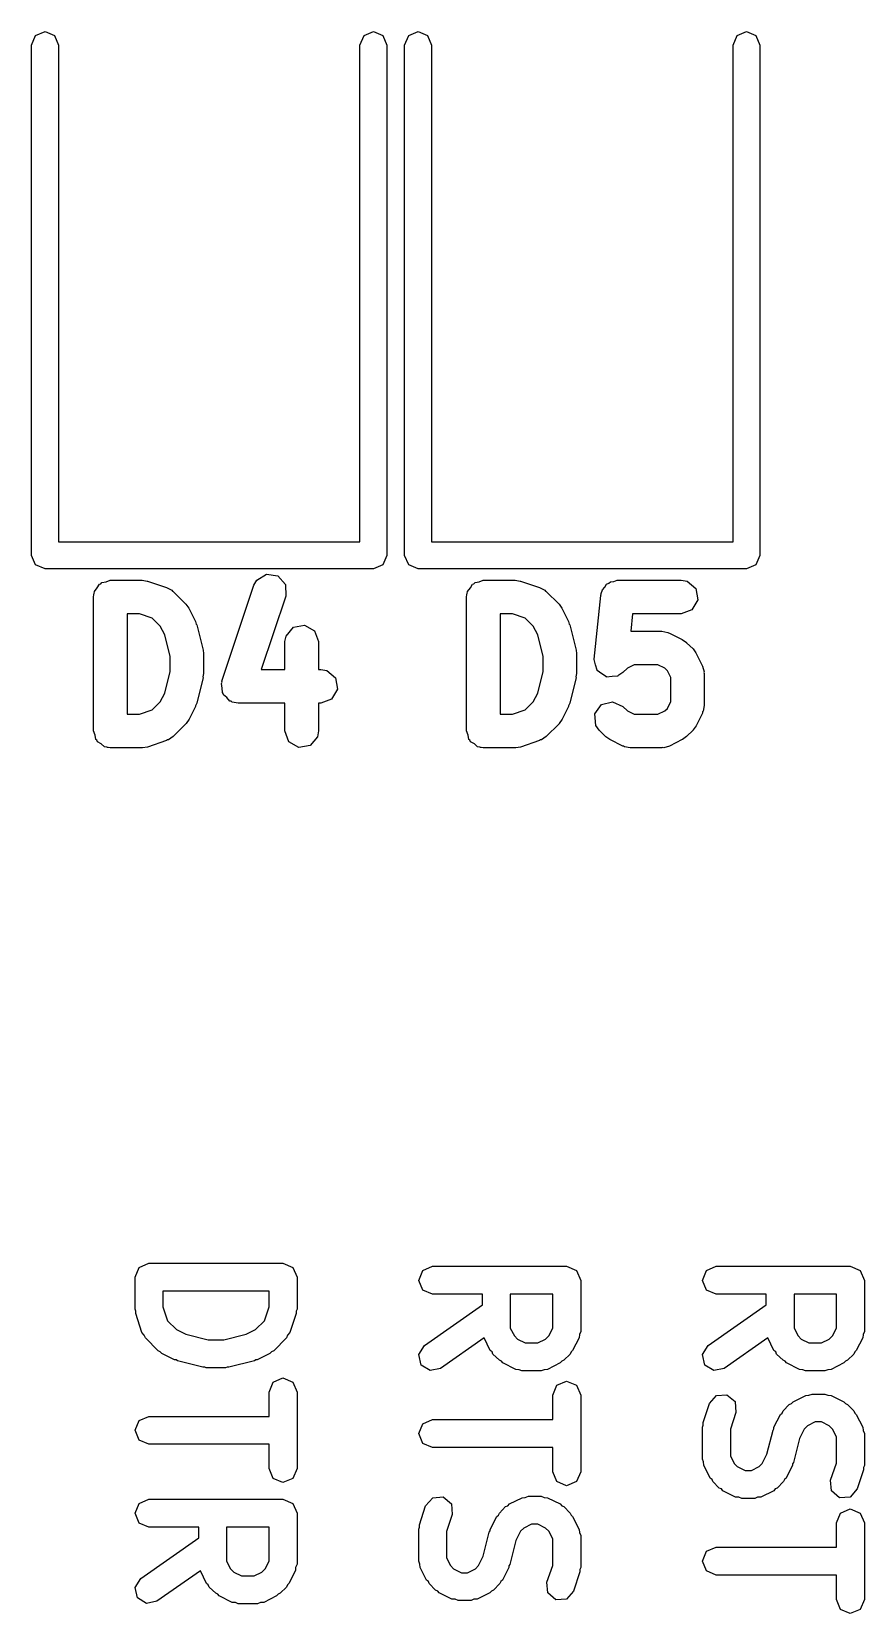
# Model space of a CAD drawing. Extents: x 83.3 to 116.7, y -116.7 to -83.3.
# Drawn here: x 100.47 to 104.2, y -116.62 to -109.54 of the extents above; entities that cross this region are included whole.
import ezdxf

# ---------------------------------------------------------------- set-up
doc = ezdxf.new("R2010")
doc.units = 0
doc.layers.add('BLACK', color=7, linetype='CONTINUOUS')

msp = doc.modelspace()

# ---------------------------------------------------------------- linework, layer by layer
at = {"layer": 'BLACK', "linetype": 'CONTINUOUS'}
for p, q in [((100.475, -109.6), (100.493, -109.558)), ((100.493, -109.558), (100.535, -109.54)), ((100.535, -109.54), (100.577, -109.558)), ((100.577, -109.558), (100.595, -109.6)), ((101.945, -109.6), (101.963, -109.558)), ((101.963, -109.558), (102.005, -109.54)), ((102.005, -109.54), (102.047, -109.558)), ((102.047, -109.558), (102.065, -109.6)), ((102.145, -109.6), (102.163, -109.558)), ((102.163, -109.558), (102.205, -109.54)), ((102.205, -109.54), (102.247, -109.558)), ((102.247, -109.558), (102.265, -109.6)), ((103.615, -109.6), (103.633, -109.558)), ((103.633, -109.558), (103.675, -109.54)), ((103.675, -109.54), (103.717, -109.558)), ((103.717, -109.558), (103.735, -109.6)), ((100.475, -111.885), (100.475, -109.6)), ((100.595, -109.6), (100.595, -111.825)), ((101.945, -111.825), (101.945, -109.6)), ((102.065, -109.6), (102.065, -111.885)), ((102.145, -111.885), (102.145, -109.6)), ((102.265, -109.6), (102.265, -111.825)), ((103.615, -111.825), (103.615, -109.6)), ((103.735, -109.6), (103.735, -111.885)), ((100.493, -111.927), (100.475, -111.885)), ((100.595, -111.825), (101.945, -111.825)), ((102.065, -111.885), (102.047, -111.927)), ((102.163, -111.927), (102.145, -111.885)), ((102.265, -111.825), (103.615, -111.825)), ((103.735, -111.885), (103.717, -111.927)), ((100.535, -111.945), (100.493, -111.927)), ((102.005, -111.945), (100.535, -111.945)), ((102.047, -111.927), (102.005, -111.945)), ((102.205, -111.945), (102.163, -111.927)), ((103.675, -111.945), (102.205, -111.945)), ((103.717, -111.927), (103.675, -111.945)), ((100.757, -112.046), (100.769, -112.031)), ((100.769, -112.031), (100.779, -112.014)), ((100.779, -112.014), (100.785, -112.012)), ((100.785, -112.012), (100.79, -112.006)), ((100.79, -112.006), (100.809, -112.003)), ((100.809, -112.003), (100.827, -111.996)), ((100.827, -111.996), (100.97, -111.996)), ((100.97, -111.996), (100.992, -112)), ((100.992, -112), (100.994, -112)), ((100.994, -112), (101.079, -112.029)), ((101.079, -112.029), (101.102, -112.041)), ((101.327, -112.448), (101.47, -112.019)), ((101.47, -112.019), (101.483, -111.996)), ((101.483, -111.996), (101.526, -111.969)), ((101.526, -111.969), (101.577, -111.977)), ((101.577, -111.977), (101.611, -112.015)), ((101.611, -112.015), (101.613, -112.067)), ((102.427, -112.046), (102.439, -112.031)), ((102.439, -112.031), (102.449, -112.014)), ((102.449, -112.014), (102.455, -112.012)), ((102.455, -112.012), (102.46, -112.006)), ((102.46, -112.006), (102.479, -112.003)), ((102.479, -112.003), (102.497, -111.996)), ((102.497, -111.996), (102.64, -111.996)), ((102.64, -111.996), (102.662, -112)), ((102.662, -112), (102.664, -112)), ((102.664, -112), (102.749, -112.029)), ((102.749, -112.029), (102.772, -112.041)), ((103.03, -112.039), (103.041, -112.028)), ((103.041, -112.028), (103.049, -112.014)), ((103.049, -112.014), (103.059, -112.01)), ((103.059, -112.01), (103.066, -112.003)), ((103.066, -112.003), (103.082, -112.002)), ((103.082, -112.002), (103.097, -111.996)), ((103.097, -111.996), (103.383, -111.996)), ((103.383, -111.996), (103.409, -112.001)), ((103.409, -112.001), (103.448, -112.034)), ((103.448, -112.034), (103.457, -112.084)), ((100.752, -112.071), (100.754, -112.062)), ((100.752, -112.671), (100.752, -112.071)), ((100.753, -112.058), (100.755, -112.056)), ((100.754, -112.062), (100.753, -112.058)), ((100.755, -112.056), (100.757, -112.046)), ((101.102, -112.041), (101.105, -112.045)), ((101.105, -112.045), (101.109, -112.047)), ((101.109, -112.047), (101.166, -112.104)), ((101.166, -112.104), (101.179, -112.122)), ((101.613, -112.067), (101.503, -112.396)), ((102.422, -112.071), (102.424, -112.062)), ((102.422, -112.671), (102.422, -112.071)), ((102.423, -112.058), (102.425, -112.056)), ((102.424, -112.062), (102.423, -112.058)), ((102.425, -112.056), (102.427, -112.046)), ((102.772, -112.041), (102.775, -112.045)), ((102.775, -112.045), (102.779, -112.047)), ((102.779, -112.047), (102.836, -112.104)), ((102.836, -112.104), (102.849, -112.122)), ((102.994, -112.35), (103.023, -112.064)), ((103.023, -112.058), (103.025, -112.056)), ((103.024, -112.06), (103.023, -112.058)), ((103.023, -112.064), (103.024, -112.06)), ((103.025, -112.056), (103.03, -112.039)), ((103.457, -112.084), (103.431, -112.129)), ((100.902, -112.146), (100.902, -112.596)), ((100.958, -112.146), (100.902, -112.146)), ((101.015, -112.166), (100.958, -112.146)), ((101.051, -112.202), (101.015, -112.166)), ((101.179, -112.122), (101.18, -112.124)), ((101.18, -112.124), (101.209, -112.181)), ((102.572, -112.146), (102.572, -112.596)), ((102.628, -112.146), (102.572, -112.146)), ((102.685, -112.166), (102.628, -112.146)), ((102.721, -112.202), (102.685, -112.166)), ((102.849, -112.122), (102.85, -112.124)), ((102.85, -112.124), (102.879, -112.181)), ((103.165, -112.146), (103.157, -112.225)), ((103.383, -112.146), (103.165, -112.146)), ((103.431, -112.129), (103.383, -112.146)), ((101.071, -112.24), (101.051, -112.202)), ((101.095, -112.338), (101.071, -112.24)), ((101.209, -112.181), (101.212, -112.193)), ((101.212, -112.193), (101.214, -112.196)), ((101.214, -112.196), (101.243, -112.31)), ((101.609, -112.271), (101.614, -112.246)), ((101.614, -112.246), (101.647, -112.206)), ((101.647, -112.206), (101.697, -112.198)), ((101.697, -112.198), (101.742, -112.223)), ((101.742, -112.223), (101.759, -112.271)), ((102.741, -112.24), (102.721, -112.202)), ((102.765, -112.338), (102.741, -112.24)), ((102.879, -112.181), (102.882, -112.193)), ((102.882, -112.193), (102.884, -112.196)), ((102.884, -112.196), (102.913, -112.31)), ((103.157, -112.225), (103.297, -112.225)), ((103.297, -112.225), (103.323, -112.23)), ((103.323, -112.23), (103.326, -112.232)), ((103.326, -112.232), (103.331, -112.233)), ((103.331, -112.233), (103.388, -112.261)), ((101.243, -112.31), (101.244, -112.325)), ((101.609, -112.396), (101.609, -112.271)), ((101.759, -112.271), (101.759, -112.396)), ((102.913, -112.31), (102.914, -112.325)), ((103.388, -112.261), (103.406, -112.275)), ((103.406, -112.275), (103.407, -112.276)), ((103.407, -112.276), (103.436, -112.304)), ((103.436, -112.304), (103.449, -112.322)), ((101.095, -112.405), (101.095, -112.338)), ((101.244, -112.325), (101.245, -112.329)), ((101.245, -112.329), (101.245, -112.414)), ((102.765, -112.405), (102.765, -112.338)), ((102.914, -112.325), (102.915, -112.329)), ((102.915, -112.329), (102.915, -112.414)), ((102.994, -112.351), (102.994, -112.35)), ((102.994, -112.35), (102.994, -112.35)), ((103, -112.375), (102.994, -112.351)), ((103.007, -112.399), (103, -112.375)), ((103.142, -112.39), (103.122, -112.41)), ((103.172, -112.375), (103.142, -112.39)), ((103.279, -112.375), (103.172, -112.375)), ((103.31, -112.39), (103.279, -112.375)), ((103.321, -112.402), (103.31, -112.39)), ((103.449, -112.322), (103.45, -112.324)), ((103.45, -112.324), (103.479, -112.381)), ((103.479, -112.381), (103.486, -112.406)), ((101.071, -112.502), (101.095, -112.405)), ((101.243, -112.432), (101.214, -112.547)), ((101.245, -112.414), (101.242, -112.429)), ((101.242, -112.429), (101.243, -112.432)), ((101.325, -112.458), (101.328, -112.453)), ((101.328, -112.479), (101.325, -112.458)), ((101.328, -112.453), (101.327, -112.448)), ((101.503, -112.396), (101.609, -112.396)), ((101.759, -112.396), (101.77, -112.396)), ((101.77, -112.396), (101.796, -112.401)), ((101.796, -112.401), (101.835, -112.434)), ((101.835, -112.434), (101.844, -112.484)), ((102.741, -112.502), (102.765, -112.405)), ((102.913, -112.432), (102.884, -112.547)), ((102.915, -112.414), (102.912, -112.429)), ((102.912, -112.429), (102.913, -112.432)), ((103.007, -112.4), (103.007, -112.399)), ((103.028, -112.415), (103.007, -112.4)), ((103.007, -112.4), (103.007, -112.4)), ((103.048, -112.429), (103.028, -112.415)), ((103.049, -112.429), (103.048, -112.429)), ((103.074, -112.427), (103.049, -112.43)), ((103.049, -112.43), (103.049, -112.429)), ((103.099, -112.426), (103.074, -112.427)), ((103.1, -112.425), (103.099, -112.426)), ((103.122, -112.41), (103.1, -112.425)), ((103.1, -112.425), (103.1, -112.425)), ((103.336, -112.432), (103.321, -112.402)), ((103.336, -112.539), (103.336, -112.432)), ((103.486, -112.406), (103.485, -112.41)), ((103.485, -112.41), (103.486, -112.414)), ((103.486, -112.414), (103.486, -112.557)), ((101.051, -112.541), (101.071, -112.502)), ((101.329, -112.499), (101.328, -112.479)), ((101.333, -112.503), (101.329, -112.499)), ((101.334, -112.509), (101.333, -112.503)), ((101.349, -112.522), (101.334, -112.509)), ((101.363, -112.537), (101.349, -112.522)), ((101.818, -112.529), (101.77, -112.546)), ((101.844, -112.484), (101.818, -112.529)), ((102.721, -112.541), (102.741, -112.502)), ((100.902, -112.596), (100.958, -112.596)), ((100.958, -112.596), (101.015, -112.577)), ((101.015, -112.577), (101.051, -112.541)), ((101.209, -112.562), (101.18, -112.619)), ((101.214, -112.547), (101.209, -112.559)), ((101.209, -112.559), (101.209, -112.562)), ((101.369, -112.538), (101.363, -112.537)), ((101.373, -112.542), (101.369, -112.538)), ((101.399, -112.546), (101.373, -112.542)), ((101.609, -112.546), (101.399, -112.546)), ((101.609, -112.671), (101.609, -112.546)), ((101.77, -112.546), (101.759, -112.546)), ((101.759, -112.546), (101.759, -112.671)), ((102.572, -112.596), (102.628, -112.596)), ((102.628, -112.596), (102.685, -112.577)), ((102.685, -112.577), (102.721, -112.541)), ((102.879, -112.562), (102.85, -112.619)), ((102.884, -112.547), (102.879, -112.559)), ((102.879, -112.559), (102.879, -112.562)), ((102.996, -112.595), (103.026, -112.553)), ((103.001, -112.646), (102.996, -112.595)), ((103.026, -112.553), (103.075, -112.54)), ((103.075, -112.54), (103.122, -112.561)), ((103.122, -112.561), (103.142, -112.581)), ((103.142, -112.581), (103.172, -112.596)), ((103.172, -112.596), (103.279, -112.596)), ((103.279, -112.596), (103.31, -112.581)), ((103.31, -112.581), (103.321, -112.57)), ((103.321, -112.57), (103.336, -112.539)), ((103.479, -112.591), (103.45, -112.648)), ((103.482, -112.583), (103.479, -112.586)), ((103.479, -112.586), (103.479, -112.591)), ((103.486, -112.557), (103.482, -112.583)), ((100.759, -112.69), (100.752, -112.671)), ((101.166, -112.639), (101.109, -112.696)), ((101.167, -112.637), (101.166, -112.639)), ((101.18, -112.619), (101.167, -112.637)), ((101.627, -112.72), (101.609, -112.671)), ((101.759, -112.671), (101.755, -112.697)), ((102.429, -112.69), (102.422, -112.671)), ((102.836, -112.639), (102.779, -112.696)), ((102.837, -112.637), (102.836, -112.639)), ((102.85, -112.619), (102.837, -112.637)), ((103.016, -112.667), (103.001, -112.646)), ((103.044, -112.696), (103.016, -112.667)), ((103.436, -112.667), (103.407, -112.696)), ((103.437, -112.666), (103.436, -112.667)), ((103.45, -112.648), (103.437, -112.666)), ((100.762, -112.709), (100.759, -112.69)), ((100.767, -112.713), (100.762, -112.709)), ((100.77, -112.72), (100.767, -112.713)), ((100.787, -112.729), (100.77, -112.72)), ((100.801, -112.742), (100.787, -112.729)), ((100.811, -112.744), (100.801, -112.742)), ((100.814, -112.745), (100.811, -112.744)), ((100.817, -112.745), (100.814, -112.745)), ((100.827, -112.746), (100.817, -112.745)), ((100.994, -112.743), (100.972, -112.746)), ((101.079, -112.714), (100.994, -112.743)), ((101.083, -112.711), (101.079, -112.714)), ((101.087, -112.711), (101.083, -112.711)), ((101.109, -112.696), (101.087, -112.711)), ((101.671, -112.745), (101.627, -112.72)), ((101.722, -112.736), (101.671, -112.745)), ((101.755, -112.697), (101.722, -112.736)), ((102.432, -112.709), (102.429, -112.69)), ((102.437, -112.713), (102.432, -112.709)), ((102.44, -112.72), (102.437, -112.713)), ((102.457, -112.729), (102.44, -112.72)), ((102.471, -112.742), (102.457, -112.729)), ((102.481, -112.744), (102.471, -112.742)), ((102.484, -112.745), (102.481, -112.744)), ((102.487, -112.745), (102.484, -112.745)), ((102.497, -112.746), (102.487, -112.745)), ((102.664, -112.743), (102.642, -112.746)), ((102.749, -112.714), (102.664, -112.743)), ((102.753, -112.711), (102.749, -112.714)), ((102.757, -112.711), (102.753, -112.711)), ((102.779, -112.696), (102.757, -112.711)), ((103.046, -112.697), (103.044, -112.696)), ((103.064, -112.71), (103.046, -112.697)), ((103.121, -112.739), (103.064, -112.71)), ((103.125, -112.739), (103.121, -112.739)), ((103.129, -112.742), (103.125, -112.739)), ((103.154, -112.746), (103.129, -112.742)), ((103.301, -112.745), (103.297, -112.746)), ((103.306, -112.746), (103.301, -112.745)), ((103.331, -112.739), (103.306, -112.746)), ((103.388, -112.71), (103.331, -112.739)), ((103.389, -112.709), (103.388, -112.71)), ((103.407, -112.696), (103.389, -112.709)), ((100.97, -112.746), (100.827, -112.746)), ((100.972, -112.746), (100.97, -112.746)), ((102.64, -112.746), (102.497, -112.746)), ((102.642, -112.746), (102.64, -112.746)), ((103.297, -112.746), (103.154, -112.746)), ((100.938, -115.117), (100.956, -115.073)), ((100.956, -115.073), (101, -115.054)), ((101, -115.054), (101.6, -115.054)), ((101.6, -115.054), (101.644, -115.073)), ((101.644, -115.073), (101.663, -115.117)), ((102.226, -115.087), (102.27, -115.068)), ((102.27, -115.068), (102.87, -115.068)), ((102.87, -115.068), (102.914, -115.087)), ((103.496, -115.087), (103.54, -115.068)), ((103.54, -115.068), (104.14, -115.068)), ((104.14, -115.068), (104.184, -115.087)), ((100.938, -115.26), (100.938, -115.117)), ((101.663, -115.117), (101.663, -115.26)), ((102.208, -115.131), (102.226, -115.087)), ((102.226, -115.175), (102.208, -115.131)), ((102.914, -115.087), (102.933, -115.131)), ((102.933, -115.131), (102.933, -115.36)), ((103.478, -115.131), (103.496, -115.087)), ((103.496, -115.175), (103.478, -115.131)), ((104.184, -115.087), (104.203, -115.131)), ((104.203, -115.131), (104.203, -115.36)), ((101.063, -115.179), (101.063, -115.249)), ((101.538, -115.179), (101.063, -115.179)), ((101.538, -115.249), (101.538, -115.179)), ((102.27, -115.193), (102.226, -115.175)), ((102.493, -115.193), (102.27, -115.193)), ((102.493, -115.241), (102.493, -115.193)), ((102.618, -115.193), (102.618, -115.345)), ((102.808, -115.193), (102.618, -115.193)), ((102.808, -115.345), (102.808, -115.193)), ((103.54, -115.193), (103.496, -115.175)), ((103.763, -115.193), (103.54, -115.193)), ((103.763, -115.241), (103.763, -115.193)), ((103.888, -115.193), (103.888, -115.345)), ((104.078, -115.193), (103.888, -115.193)), ((104.078, -115.345), (104.078, -115.193)), ((100.942, -115.269), (100.938, -115.26)), ((100.941, -115.279), (100.942, -115.269)), ((100.969, -115.365), (100.941, -115.279)), ((101.063, -115.249), (101.083, -115.312)), ((101.517, -115.312), (101.538, -115.249)), ((101.659, -115.279), (101.631, -115.365)), ((101.663, -115.26), (101.659, -115.269)), ((101.659, -115.269), (101.659, -115.279)), ((102.234, -115.423), (102.493, -115.241)), ((103.504, -115.423), (103.763, -115.241)), ((100.979, -115.376), (100.969, -115.365)), ((101.083, -115.312), (101.123, -115.351)), ((101.123, -115.351), (101.165, -115.372)), ((101.435, -115.372), (101.477, -115.351)), ((101.477, -115.351), (101.517, -115.312)), ((101.631, -115.365), (101.621, -115.376)), ((102.618, -115.345), (102.636, -115.38)), ((102.79, -115.38), (102.808, -115.345)), ((102.933, -115.36), (102.927, -115.373)), ((103.888, -115.345), (103.906, -115.38)), ((104.06, -115.38), (104.078, -115.345)), ((104.203, -115.36), (104.197, -115.373)), ((100.984, -115.389), (100.979, -115.376)), ((101.042, -115.447), (100.984, -115.389)), ((101.165, -115.372), (101.265, -115.397)), ((101.265, -115.397), (101.335, -115.397)), ((101.335, -115.397), (101.435, -115.372)), ((101.616, -115.389), (101.559, -115.447)), ((101.621, -115.376), (101.616, -115.389)), ((102.209, -115.463), (102.234, -115.423)), ((102.501, -115.389), (102.306, -115.525)), ((102.528, -115.445), (102.501, -115.389)), ((102.636, -115.38), (102.65, -115.394)), ((102.65, -115.394), (102.685, -115.411)), ((102.685, -115.411), (102.741, -115.411)), ((102.741, -115.411), (102.776, -115.394)), ((102.776, -115.394), (102.79, -115.38)), ((102.926, -115.388), (102.897, -115.445)), ((102.927, -115.373), (102.926, -115.388)), ((103.479, -115.463), (103.504, -115.423)), ((103.771, -115.389), (103.576, -115.525)), ((103.798, -115.445), (103.771, -115.389)), ((103.906, -115.38), (103.92, -115.394)), ((103.92, -115.394), (103.955, -115.411)), ((103.955, -115.411), (104.011, -115.411)), ((104.011, -115.411), (104.046, -115.394)), ((104.046, -115.394), (104.06, -115.38)), ((104.196, -115.388), (104.167, -115.445)), ((104.197, -115.373), (104.196, -115.388)), ((101.051, -115.451), (101.042, -115.447)), ((101.058, -115.458), (101.051, -115.451)), ((101.115, -115.487), (101.058, -115.458)), ((101.122, -115.487), (101.115, -115.487)), ((101.128, -115.492), (101.122, -115.487)), ((101.242, -115.52), (101.128, -115.492)), ((101.472, -115.492), (101.358, -115.52)), ((101.478, -115.487), (101.472, -115.492)), ((101.485, -115.487), (101.478, -115.487)), ((101.542, -115.458), (101.485, -115.487)), ((101.549, -115.451), (101.542, -115.458)), ((101.559, -115.447), (101.549, -115.451)), ((102.219, -115.51), (102.209, -115.463)), ((102.536, -115.451), (102.528, -115.445)), ((102.54, -115.461), (102.536, -115.451)), ((102.569, -115.489), (102.54, -115.461)), ((102.578, -115.493), (102.569, -115.489)), ((102.585, -115.501), (102.578, -115.493)), ((102.642, -115.53), (102.585, -115.501)), ((102.841, -115.501), (102.784, -115.53)), ((102.848, -115.493), (102.841, -115.501)), ((102.857, -115.489), (102.848, -115.493)), ((102.886, -115.461), (102.857, -115.489)), ((102.89, -115.451), (102.886, -115.461)), ((102.897, -115.445), (102.89, -115.451)), ((103.489, -115.51), (103.479, -115.463)), ((103.806, -115.451), (103.798, -115.445)), ((103.81, -115.461), (103.806, -115.451)), ((103.839, -115.489), (103.81, -115.461)), ((103.848, -115.493), (103.839, -115.489)), ((103.855, -115.501), (103.848, -115.493)), ((103.912, -115.53), (103.855, -115.501)), ((104.111, -115.501), (104.054, -115.53)), ((104.118, -115.493), (104.111, -115.501)), ((104.127, -115.489), (104.118, -115.493)), ((104.156, -115.461), (104.127, -115.489)), ((104.16, -115.451), (104.156, -115.461)), ((104.167, -115.445), (104.16, -115.451)), ((101.25, -115.519), (101.242, -115.52)), ((101.257, -115.522), (101.25, -115.519)), ((101.343, -115.522), (101.257, -115.522)), ((101.35, -115.519), (101.343, -115.522)), ((101.358, -115.52), (101.35, -115.519)), ((101.556, -115.587), (101.6, -115.568)), ((101.6, -115.568), (101.644, -115.587)), ((102.259, -115.535), (102.219, -115.51)), ((102.306, -115.525), (102.259, -115.535)), ((102.657, -115.531), (102.642, -115.53)), ((102.67, -115.536), (102.657, -115.531)), ((102.756, -115.536), (102.67, -115.536)), ((102.769, -115.531), (102.756, -115.536)), ((102.784, -115.53), (102.769, -115.531)), ((103.529, -115.535), (103.489, -115.51)), ((103.576, -115.525), (103.529, -115.535)), ((103.927, -115.531), (103.912, -115.53)), ((103.94, -115.536), (103.927, -115.531)), ((104.026, -115.536), (103.94, -115.536)), ((104.039, -115.531), (104.026, -115.536)), ((104.054, -115.53), (104.039, -115.531)), ((101.538, -115.631), (101.556, -115.587)), ((101.538, -115.74), (101.538, -115.631)), ((101.644, -115.587), (101.663, -115.631)), ((101.663, -115.631), (101.663, -115.974)), ((102.808, -115.645), (102.826, -115.601)), ((102.808, -115.754), (102.808, -115.645)), ((102.826, -115.601), (102.87, -115.583)), ((102.87, -115.583), (102.914, -115.601)), ((102.914, -115.601), (102.933, -115.645)), ((102.933, -115.645), (102.933, -115.988)), ((103.509, -115.683), (103.541, -115.647)), ((103.541, -115.647), (103.588, -115.643)), ((103.588, -115.643), (103.625, -115.674)), ((103.884, -115.675), (103.941, -115.647)), ((103.941, -115.647), (103.955, -115.645)), ((103.955, -115.645), (103.969, -115.64)), ((103.969, -115.64), (104.026, -115.64)), ((104.026, -115.64), (104.039, -115.645)), ((104.039, -115.645), (104.054, -115.647)), ((104.054, -115.647), (104.111, -115.675)), ((103.481, -115.768), (103.509, -115.683)), ((103.625, -115.674), (103.628, -115.722)), ((103.835, -115.725), (103.839, -115.715)), ((103.839, -115.715), (103.867, -115.687)), ((103.867, -115.687), (103.877, -115.683)), ((103.877, -115.683), (103.884, -115.675)), ((104.111, -115.675), (104.118, -115.683)), ((104.118, -115.683), (104.127, -115.687)), ((104.127, -115.687), (104.156, -115.715)), ((104.156, -115.715), (104.16, -115.725)), ((100.938, -115.802), (100.956, -115.758)), ((100.956, -115.758), (101, -115.74)), ((101, -115.74), (101.538, -115.74)), ((102.208, -115.817), (102.226, -115.773)), ((102.226, -115.773), (102.27, -115.754)), ((102.27, -115.754), (102.808, -115.754)), ((103.478, -115.788), (103.482, -115.779)), ((103.478, -115.931), (103.478, -115.788)), ((103.482, -115.779), (103.481, -115.768)), ((103.628, -115.722), (103.603, -115.798)), ((103.798, -115.789), (103.827, -115.732)), ((103.798, -115.796), (103.798, -115.789)), ((103.827, -115.732), (103.835, -115.725)), ((103.949, -115.782), (103.934, -115.797)), ((103.983, -115.765), (103.949, -115.782)), ((104.011, -115.765), (103.983, -115.765)), ((104.046, -115.782), (104.011, -115.765)), ((104.06, -115.797), (104.046, -115.782)), ((104.16, -115.725), (104.167, -115.732)), ((104.167, -115.732), (104.196, -115.789)), ((104.196, -115.789), (104.197, -115.803)), ((100.956, -115.847), (100.938, -115.802)), ((101, -115.865), (100.956, -115.847)), ((102.226, -115.861), (102.208, -115.817)), ((102.27, -115.879), (102.226, -115.861)), ((103.603, -115.798), (103.603, -115.916)), ((103.767, -115.909), (103.794, -115.802)), ((103.794, -115.802), (103.798, -115.796)), ((103.913, -115.839), (103.886, -115.946)), ((103.934, -115.797), (103.913, -115.839)), ((104.078, -115.831), (104.06, -115.797)), ((104.078, -115.949), (104.078, -115.831)), ((104.197, -115.803), (104.203, -115.817)), ((104.203, -115.817), (104.203, -115.96)), ((101.538, -115.865), (101, -115.865)), ((101.538, -115.974), (101.538, -115.865)), ((102.808, -115.879), (102.27, -115.879)), ((102.808, -115.988), (102.808, -115.879)), ((103.483, -115.944), (103.478, -115.931)), ((103.603, -115.916), (103.62, -115.951)), ((103.746, -115.951), (103.767, -115.909)), ((101.556, -116.018), (101.538, -115.974)), ((101.663, -115.974), (101.644, -116.018)), ((102.826, -116.032), (102.808, -115.988)), ((102.933, -115.988), (102.914, -116.032)), ((103.484, -115.959), (103.483, -115.944)), ((103.513, -116.016), (103.484, -115.959)), ((103.62, -115.951), (103.634, -115.965)), ((103.634, -115.965), (103.669, -115.983)), ((103.669, -115.983), (103.697, -115.983)), ((103.697, -115.983), (103.732, -115.965)), ((103.732, -115.965), (103.746, -115.951)), ((103.882, -115.959), (103.853, -116.016)), ((103.886, -115.946), (103.882, -115.952)), ((103.882, -115.952), (103.882, -115.959)), ((104.052, -116.026), (104.078, -115.949)), ((104.199, -115.979), (104.171, -116.065)), ((104.203, -115.96), (104.199, -115.969)), ((104.199, -115.969), (104.199, -115.979)), ((101.6, -116.036), (101.556, -116.018)), ((101.644, -116.018), (101.6, -116.036)), ((102.87, -116.051), (102.826, -116.032)), ((102.914, -116.032), (102.87, -116.051)), ((103.521, -116.023), (103.513, -116.016)), ((103.524, -116.032), (103.521, -116.023)), ((103.553, -116.061), (103.524, -116.032)), ((103.563, -116.065), (103.553, -116.061)), ((103.569, -116.073), (103.563, -116.065)), ((103.626, -116.101), (103.569, -116.073)), ((103.797, -116.073), (103.739, -116.101)), ((103.803, -116.065), (103.797, -116.073)), ((103.813, -116.061), (103.803, -116.065)), ((103.841, -116.032), (103.813, -116.061)), ((103.845, -116.023), (103.841, -116.032)), ((103.853, -116.016), (103.845, -116.023)), ((104.056, -116.073), (104.052, -116.026)), ((104.092, -116.105), (104.056, -116.073)), ((104.171, -116.065), (104.139, -116.101)), ((100.938, -116.174), (100.956, -116.13)), ((100.956, -116.13), (101, -116.111)), ((101, -116.111), (101.6, -116.111)), ((101.6, -116.111), (101.644, -116.13)), ((101.644, -116.13), (101.663, -116.174)), ((102.211, -116.226), (102.239, -116.14)), ((102.239, -116.14), (102.271, -116.104)), ((102.271, -116.104), (102.318, -116.1)), ((102.318, -116.1), (102.355, -116.132)), ((102.355, -116.132), (102.358, -116.179)), ((102.569, -116.173), (102.597, -116.144)), ((102.597, -116.144), (102.607, -116.14)), ((102.607, -116.14), (102.614, -116.132)), ((102.614, -116.132), (102.671, -116.104)), ((102.671, -116.104), (102.685, -116.103)), ((102.685, -116.103), (102.699, -116.097)), ((102.699, -116.097), (102.756, -116.097)), ((102.756, -116.097), (102.769, -116.103)), ((102.769, -116.103), (102.784, -116.104)), ((102.784, -116.104), (102.841, -116.132)), ((102.841, -116.132), (102.848, -116.14)), ((102.848, -116.14), (102.857, -116.144)), ((102.857, -116.144), (102.886, -116.173)), ((103.641, -116.102), (103.626, -116.101)), ((103.654, -116.108), (103.641, -116.102)), ((103.712, -116.108), (103.654, -116.108)), ((103.725, -116.102), (103.712, -116.108)), ((103.739, -116.101), (103.725, -116.102)), ((104.139, -116.101), (104.092, -116.105)), ((100.956, -116.218), (100.938, -116.174)), ((101.663, -116.174), (101.663, -116.402)), ((102.358, -116.179), (102.333, -116.255)), ((102.528, -116.246), (102.557, -116.189)), ((102.557, -116.189), (102.565, -116.182)), ((102.565, -116.182), (102.569, -116.173)), ((102.886, -116.173), (102.89, -116.182)), ((102.89, -116.182), (102.897, -116.189)), ((102.897, -116.189), (102.926, -116.246)), ((104.078, -116.217), (104.096, -116.173)), ((104.096, -116.173), (104.14, -116.154)), ((104.14, -116.154), (104.184, -116.173)), ((104.184, -116.173), (104.203, -116.217)), ((101, -116.236), (100.956, -116.218)), ((100.964, -116.466), (101.223, -116.284)), ((101.223, -116.236), (101, -116.236)), ((101.223, -116.284), (101.223, -116.236)), ((101.348, -116.236), (101.348, -116.388)), ((101.538, -116.236), (101.348, -116.236)), ((101.538, -116.388), (101.538, -116.236)), ((102.208, -116.245), (102.212, -116.236)), ((102.208, -116.388), (102.208, -116.245)), ((102.212, -116.236), (102.211, -116.226)), ((102.333, -116.255), (102.333, -116.373)), ((102.497, -116.366), (102.524, -116.259)), ((102.524, -116.259), (102.528, -116.253)), ((102.528, -116.253), (102.528, -116.246)), ((102.664, -116.254), (102.643, -116.296)), ((102.679, -116.24), (102.664, -116.254)), ((102.713, -116.222), (102.679, -116.24)), ((102.741, -116.222), (102.713, -116.222)), ((102.776, -116.24), (102.741, -116.222)), ((102.79, -116.254), (102.776, -116.24)), ((102.808, -116.289), (102.79, -116.254)), ((102.926, -116.246), (102.927, -116.26)), ((102.927, -116.26), (102.933, -116.274)), ((102.933, -116.274), (102.933, -116.417)), ((104.078, -116.326), (104.078, -116.217)), ((104.203, -116.217), (104.203, -116.56)), ((102.643, -116.296), (102.616, -116.403)), ((102.808, -116.407), (102.808, -116.289)), ((103.478, -116.388), (103.496, -116.344)), ((103.496, -116.344), (103.54, -116.326)), ((103.54, -116.326), (104.078, -116.326)), ((101.348, -116.388), (101.366, -116.423)), ((101.366, -116.423), (101.38, -116.437)), ((101.506, -116.437), (101.52, -116.423)), ((101.52, -116.423), (101.538, -116.388)), ((101.657, -116.416), (101.656, -116.43)), ((101.663, -116.402), (101.657, -116.416)), ((102.213, -116.402), (102.208, -116.388)), ((102.214, -116.416), (102.213, -116.402)), ((102.243, -116.473), (102.214, -116.416)), ((102.333, -116.373), (102.35, -116.408)), ((102.35, -116.408), (102.364, -116.422)), ((102.364, -116.422), (102.399, -116.44)), ((102.427, -116.44), (102.462, -116.422)), ((102.462, -116.422), (102.476, -116.408)), ((102.476, -116.408), (102.497, -116.366)), ((102.612, -116.416), (102.583, -116.473)), ((102.616, -116.403), (102.612, -116.409)), ((102.612, -116.409), (102.612, -116.416)), ((102.782, -116.483), (102.808, -116.407)), ((102.933, -116.417), (102.929, -116.426)), ((102.929, -116.426), (102.929, -116.436)), ((103.496, -116.432), (103.478, -116.388)), ((100.939, -116.506), (100.964, -116.466)), ((101.231, -116.432), (101.036, -116.568)), ((101.258, -116.488), (101.231, -116.432)), ((101.266, -116.494), (101.258, -116.488)), ((101.27, -116.504), (101.266, -116.494)), ((101.38, -116.437), (101.415, -116.454)), ((101.415, -116.454), (101.471, -116.454)), ((101.471, -116.454), (101.506, -116.437)), ((101.62, -116.494), (101.616, -116.504)), ((101.627, -116.488), (101.62, -116.494)), ((101.656, -116.43), (101.627, -116.488)), ((102.251, -116.48), (102.243, -116.473)), ((102.254, -116.489), (102.251, -116.48)), ((102.283, -116.518), (102.254, -116.489)), ((102.399, -116.44), (102.427, -116.44)), ((102.571, -116.489), (102.543, -116.518)), ((102.575, -116.48), (102.571, -116.489)), ((102.583, -116.473), (102.575, -116.48)), ((102.786, -116.53), (102.782, -116.483)), ((102.929, -116.436), (102.901, -116.522)), ((103.54, -116.451), (103.496, -116.432)), ((104.078, -116.451), (103.54, -116.451)), ((104.078, -116.56), (104.078, -116.451)), ((100.949, -116.553), (100.939, -116.506)), ((100.989, -116.578), (100.949, -116.553)), ((101.036, -116.568), (100.989, -116.578)), ((101.299, -116.532), (101.27, -116.504)), ((101.308, -116.536), (101.299, -116.532)), ((101.315, -116.544), (101.308, -116.536)), ((101.372, -116.573), (101.315, -116.544)), ((101.571, -116.544), (101.514, -116.573)), ((101.578, -116.536), (101.571, -116.544)), ((101.587, -116.532), (101.578, -116.536)), ((101.616, -116.504), (101.587, -116.532)), ((102.293, -116.522), (102.283, -116.518)), ((102.299, -116.53), (102.293, -116.522)), ((102.356, -116.558), (102.299, -116.53)), ((102.371, -116.559), (102.356, -116.558)), ((102.384, -116.565), (102.371, -116.559)), ((102.442, -116.565), (102.384, -116.565)), ((102.455, -116.559), (102.442, -116.565)), ((102.469, -116.558), (102.455, -116.559)), ((102.527, -116.53), (102.469, -116.558)), ((102.533, -116.522), (102.527, -116.53)), ((102.543, -116.518), (102.533, -116.522)), ((102.822, -116.562), (102.786, -116.53)), ((102.869, -116.558), (102.822, -116.562)), ((102.901, -116.522), (102.869, -116.558)), ((104.096, -116.604), (104.078, -116.56)), ((104.203, -116.56), (104.184, -116.604)), ((101.387, -116.574), (101.372, -116.573)), ((101.4, -116.579), (101.387, -116.574)), ((101.486, -116.579), (101.4, -116.579)), ((101.499, -116.574), (101.486, -116.579)), ((101.514, -116.573), (101.499, -116.574)), ((104.14, -116.622), (104.096, -116.604)), ((104.184, -116.604), (104.14, -116.622))]:
    msp.add_line(p, q, dxfattribs=at)

doc.saveas('drawing.dxf')
